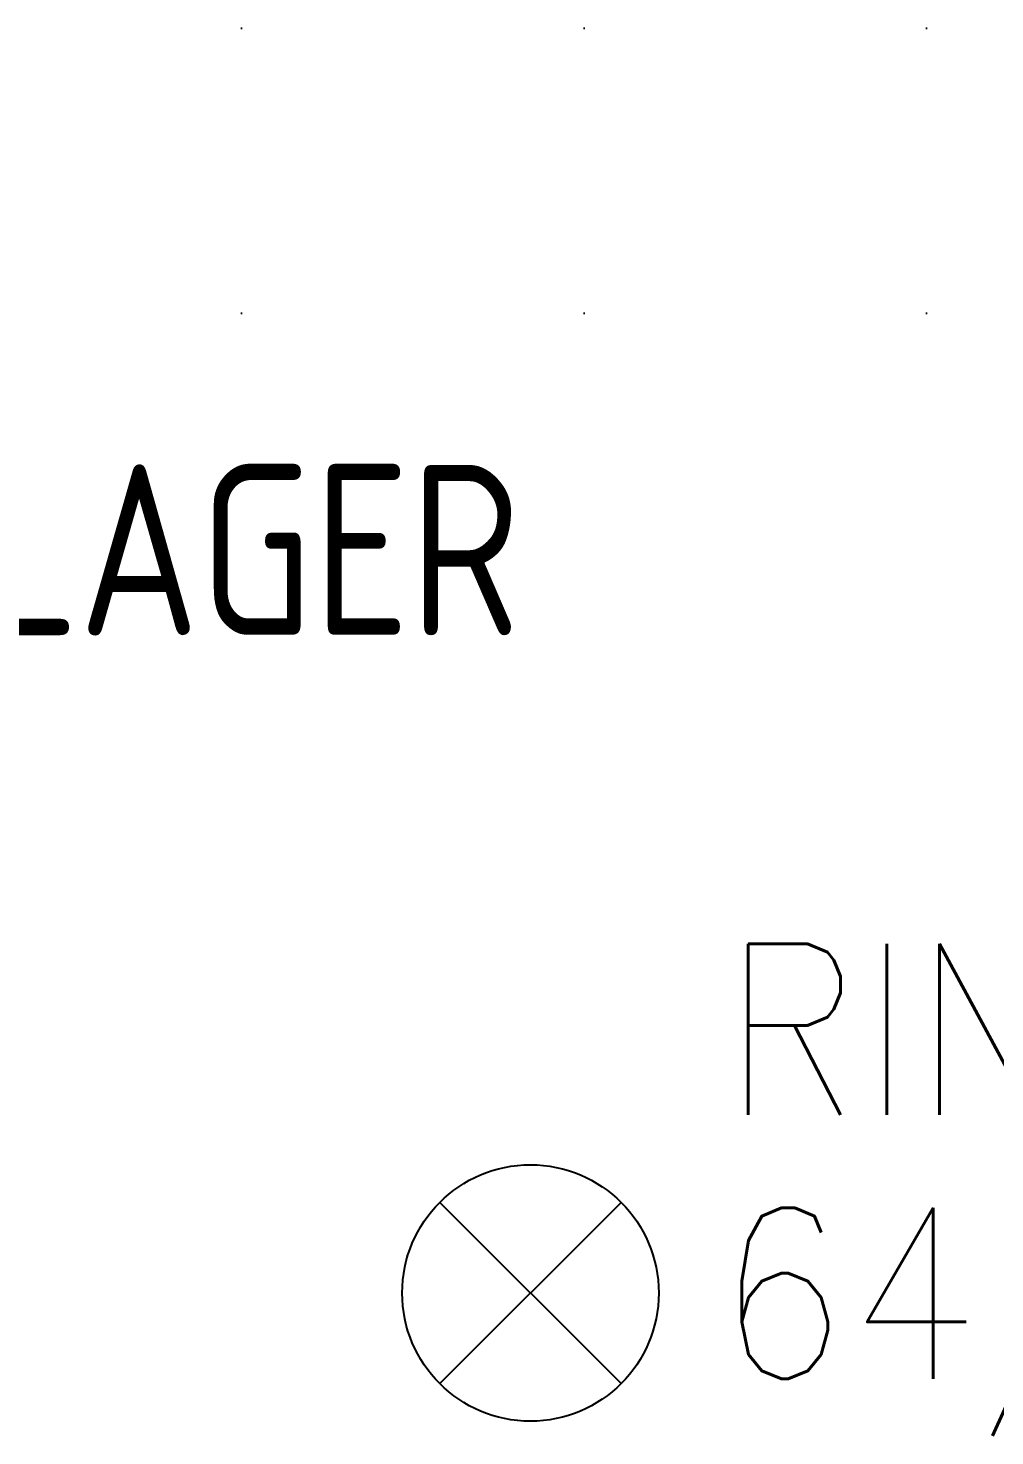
# Model space of a CAD drawing. Extents: x -1029 to 10077, y -1395 to 3524.
# Drawn here: x 774.3 to 943.9, y -372.1 to -125 of the extents above; entities that cross this region are included whole.
import ezdxf
from ezdxf.enums import TextEntityAlignment as Align

# ---------------------------------------------------------------- set-up
doc = ezdxf.new("R2010")
doc.units = 0
doc.header["$LTSCALE"] = 60
doc.header["$MEASUREMENT"] = 0
doc.linetypes.add('A01$0$D1_Punkt 1mm', pattern=[1, 0, -1])
doc.layers.get('0').update_dxf_attribs({"linetype": 'CONTINUOUS'})
for name, color, linetype in [('A01$0$D1_10 Gelände', 7, 'CONTINUOUS'), ('SECO-BRAND', 240, 'CONTINUOUS'), ('SECO-BRAND_LOOP', 81, 'CONTINUOUS')]:
    doc.layers.add(name, color=color, linetype=linetype)
doc.styles.add('ROMANS', font='romans.shx', dxfattribs={"width": 0.9})
doc.styles.add('SMALL', font='ISO.SHX', dxfattribs={"height": 12.5})

# ---------------------------------------------------------------- blocks, each defined once
blk = doc.blocks.new('SecoS-opt')
for p, q in [((0.1591, 0.1591), (-0.1591, -0.1591)), ((-0.1591, 0.1591), (0.1591, -0.1591))]:
    blk.add_line(p, q)
blk.add_circle((0, 0), 0.225)
at = {"style": 'ROMANS', "width": 0.9, "flags": 1}
for tag, p in [('PRODUKT_1', (-0.3444, -0.147)), ('PRODUKT_2', (-0.3444, -0.597)), ('TECHNIK', (-0.3444, -1.0494)), ('SECOPOS', (-0.3444, -1.5111))]:
    blk.add_attdef(tag, text='', height=0.3, dxfattribs=at).set_placement(p, align=Align.RIGHT)
at = {"color": 81, "style": 'ROMANS', "width": 0.9}
for tag, p in [('MELDERNUMMER', (0.33, -0.131)), ('LINE_1', (0.33, -0.9894)), ('LINE_2', (0.33, -1.4409)), ('ZUSATZTEXT', (0.33, -1.886))]:
    blk.add_attdef(tag, p, '', height=0.3, dxfattribs=at)
at = {"layer": 'SECO-BRAND_LOOP', "color": 7, "style": 'ROMANS', "width": 0.8, "flags": 8}
blk.add_attdef('RING', (0.33, -0.5794), '', height=0.3, dxfattribs=at)
at = {"layer": 'SECO-BRAND_LOOP', "color": 7, "style": 'ROMANS', "width": 0.8}
blk.add_attdef('RINGNUMMER', (1.2942, -0.5794), '', height=0.3, dxfattribs=at)

msp = doc.modelspace()

# ---------------------------------------------------------------- linework, layer by layer
at = {"layer": 'A01$0$D1_10 Gelände', "color": 252, "linetype": 'A01$0$D1_Punkt 1mm'}
for p, q in [((1052.11, -124.98), (627.57, -124.98)), ((1052.11, -174.98), (627.61, -174.98))]:
    msp.add_line(p, q, dxfattribs=at)

# ---------------------------------------------------------------- block references
at = {"layer": 'SECO-BRAND'}
ref = msp.add_blockref('SecoS-opt', (862.4, -346.99), dxfattribs=dict(at, xscale=100, yscale=100, zscale=100))
ref.add_attrib('MELDERNUMMER', '64/1E', (894.88, -362.06), dxfattribs={"layer": '0', "color": 81, "height": 30, "style": 'ROMANS', "width": 0.9})
ref.add_attrib('RINGNUMMER', '6', (1032, -315.73), dxfattribs={"layer": 'SECO-BRAND_LOOP', "color": 7, "height": 30, "style": 'ROMANS', "width": 0.9})
ref.add_attrib('RING', 'RING', (895.99, -315.73), dxfattribs={"layer": 'SECO-BRAND_LOOP', "color": 7, "height": 30, "style": 'ROMANS', "width": 0.9, "flags": 8})

# ---------------------------------------------------------------- texts
at = {"color": 252, "style": 'SMALL', "width": 0.874286}
msp.add_text('SESSELLAGER', height=30, dxfattribs=at).set_placement((659.53, -231.53))

doc.saveas('drawing.dxf')
